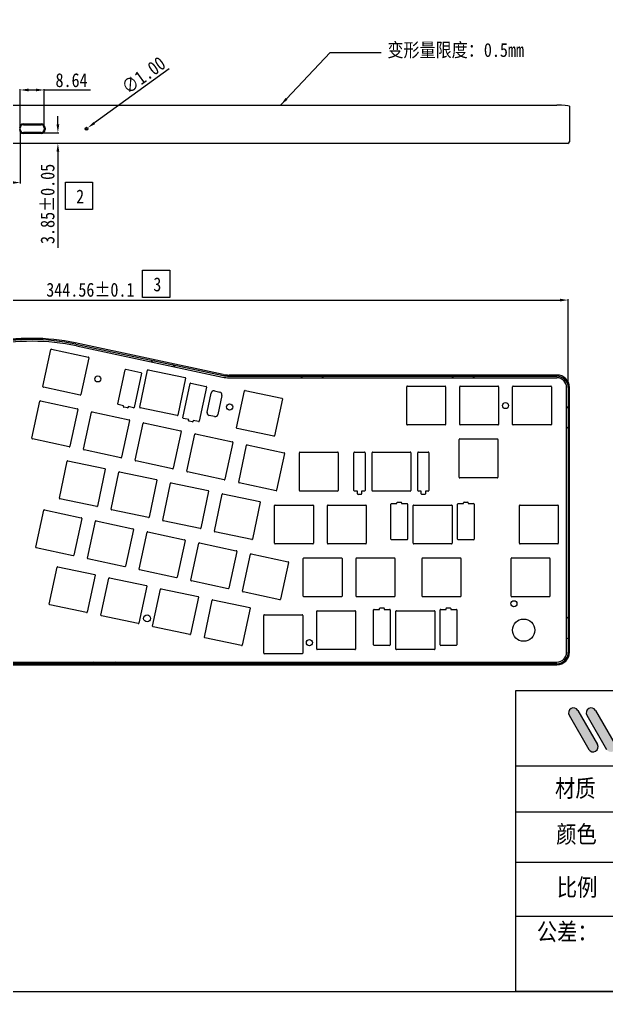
# Model space of a CAD drawing. Header units: millimetres. Extents: x 1550 to 2382, y -1061 to -419.
# Drawn here: x 1891.6 to 2103.2, y -1061.2 to -710.9 of the extents above; entities that cross this region are included whole.
import ezdxf

# ---------------------------------------------------------------- set-up
doc = ezdxf.new("R2010")
doc.units = ezdxf.units.MM
doc.header["$PDMODE"] = 3
doc.header["$PDSIZE"] = 8
doc.layers.get('0').update_dxf_attribs({"linetype": 'CONTINUOUS'})
doc.layers.get('Defpoints').update_dxf_attribs({"linetype": 'CONTINUOUS'})
doc.layers.add('图框', color=7, linetype='CONTINUOUS')
doc.layers.add('标注尺寸', color=2, linetype='CONTINUOUS')
doc.styles.get("Standard").update_dxf_attribs({"font": '', "width": 0.85, "height": 5})
doc.styles.get('Standard').set_extended_font_data('SimSun')
doc.dimstyles.get("Standard").update_dxf_attribs({"dimtxt": 5, "dimasz": 3, "dimexe": 0.3, "dimexo": 0.3, "dimgap": 1, "dimtad": 1, "dimzin": 1, "dimdsep": 46, "dimtxsty": 'Standard', "dimcen": 0.09, "dimclrd": 3, "dimclre": 3, "dimclrt": 3, "dimadec": 0, "dimazin": 2, "dimtp": 0.01, "dimtm": 0.01, "dimtfac": 1, "dimtofl": 0, "dimtmove": 0, "dimatfit": 3, "dimfxl": 0, "dimtolj": 1, "dimarcsym": 0})

# ---------------------------------------------------------------- blocks, each defined once
blk = doc.blocks.new('*D27')
at = {"layer": 'Defpoints', "color": 0}
for p in [(1915.35, -750.53), (1916.16, -749.94)]:
    blk.add_point(p, dxfattribs=at)
at = {"layer": '标注尺寸', "color": 3, "lineweight": -2}
for p, q in [((1945.53, -728.61), (1918.59, -748.18)), ((1915.67, -750.24), (1915.85, -750.24)), ((1915.76, -750.33), (1915.76, -750.15))]:
    blk.add_line(p, q, dxfattribs=at)
at = {"layer": '标注尺寸', "color": 3}
blk.add_solid([(1918.29, -747.77), (1918.88, -748.58), (1916.16, -749.94)], dxfattribs=at)
at = {"layer": '标注尺寸', "color": 3, "insert": (1936.31, -730.98), "char_height": 5, "attachment_point": 5, "rotation": 35.9899}
blk.add_mtext('\\A1;∅1.00', dxfattribs=at)
blk = doc.blocks.new('*D28')
at = {"layer": 'Defpoints', "color": 0}
for p in [(2089.42, -812), (2089.42, -843.5), (1744.86, -848.32)]:
    blk.add_point(p, dxfattribs=at)
at = {"layer": '标注尺寸', "color": 3, "lineweight": -2}
for p, q in [((1744.86, -848.02), (1744.86, -811.7)), ((1747.86, -812), (2086.42, -812)), ((2089.42, -843.2), (2089.42, -811.7))]:
    blk.add_line(p, q, dxfattribs=at)
at = {"layer": '标注尺寸', "color": 3}
for points in [[(1747.86, -811.5), (1747.86, -812.5), (1744.86, -812)], [(2086.42, -811.5), (2086.42, -812.5), (2089.42, -812)]]:
    blk.add_solid(points, dxfattribs=at)
at = {"layer": '标注尺寸', "color": 3, "insert": (1917.14, -808.31), "char_height": 5, "attachment_point": 5}
blk.add_mtext('\\A1;344.56%%P0.1', dxfattribs=at)
blk = doc.blocks.new('*D30')
at = {"layer": 'Defpoints', "color": 0}
for p in [(1715.21, -826.22), (1896.08, -826.22), (1748.96, -943.02)]:
    blk.add_point(p, dxfattribs=at)
at = {"layer": '标注尺寸', "color": 3, "lineweight": -2}
for p, q in [((1895.78, -826.22), (1714.91, -826.22)), ((1715.21, -940.02), (1715.21, -829.22)), ((1748.66, -943.02), (1714.91, -943.02))]:
    blk.add_line(p, q, dxfattribs=at)
at = {"layer": '标注尺寸', "color": 3}
for points in [[(1714.71, -829.22), (1715.71, -829.22), (1715.21, -826.22)], [(1714.71, -940.02), (1715.71, -940.02), (1715.21, -943.02)]]:
    blk.add_solid(points, dxfattribs=at)
at = {"layer": '标注尺寸', "color": 3, "insert": (1710.21, -884.62), "char_height": 5, "attachment_point": 5, "rotation": 90}
blk.add_mtext('\\A1;116.80{\\H0.7x;\\S+0.05^ -0.1;}', dxfattribs=at)
blk = doc.blocks.new('*D41')
at = {"layer": 'Defpoints', "color": 0}
for p in [(1896.19, -751.67), (1905.42, -755.52), (1917.14, -755.52)]:
    blk.add_point(p, dxfattribs=at)
at = {"layer": '标注尺寸', "color": 3, "lineweight": -2}
for p, q in [((1905.42, -748.67), (1905.42, -745.67)), ((1896.49, -751.67), (1905.72, -751.67)), ((1916.84, -755.52), (1905.12, -755.52)), ((1905.42, -758.52), (1905.42, -793.17))]:
    blk.add_line(p, q, dxfattribs=at)
at = {"layer": '标注尺寸', "color": 3}
for points in [[(1904.92, -748.67), (1905.92, -748.67), (1905.42, -751.67)], [(1904.92, -758.52), (1905.92, -758.52), (1905.42, -755.52)]]:
    blk.add_solid(points, dxfattribs=at)
at = {"layer": '标注尺寸', "color": 3, "insert": (1901.72, -777.34), "char_height": 5, "attachment_point": 5, "rotation": 90}
blk.add_mtext('\\A1;3.85%%P0.05', dxfattribs=at)
blk = doc.blocks.new('*D42')
at = {"layer": 'Defpoints', "color": 0}
for p in [(1891.87, -750.52), (1744.46, -755.02), (1744.46, -769.65)]:
    blk.add_point(p, dxfattribs=at)
at = {"layer": '标注尺寸', "color": 3, "lineweight": -2}
for p, q in [((1891.87, -750.82), (1891.87, -769.95)), ((1744.46, -755.32), (1744.46, -769.95)), ((1888.87, -769.65), (1747.46, -769.65))]:
    blk.add_line(p, q, dxfattribs=at)
at = {"layer": '标注尺寸', "color": 3}
for points in [[(1747.46, -769.15), (1747.46, -770.15), (1744.46, -769.65)], [(1888.87, -769.15), (1888.87, -770.15), (1891.87, -769.65)]]:
    blk.add_solid(points, dxfattribs=at)
at = {"layer": '标注尺寸', "color": 3, "insert": (1818.16, -766.15), "char_height": 5, "attachment_point": 5}
blk.add_mtext('\\A1;147.41', dxfattribs=at)
blk = doc.blocks.new('*D43')
at = {"layer": 'Defpoints', "color": 0}
for p in [(1900.51, -736.28), (1891.87, -750.24), (1900.51, -750.24)]:
    blk.add_point(p, dxfattribs=at)
at = {"layer": '标注尺寸', "color": 3, "lineweight": -2}
for p, q in [((1891.87, -749.94), (1891.87, -735.98)), ((1894.87, -736.28), (1897.51, -736.28)), ((1900.51, -749.94), (1900.51, -735.98)), ((1900.51, -736.28), (1917.19, -736.28))]:
    blk.add_line(p, q, dxfattribs=at)
at = {"layer": '标注尺寸', "color": 3}
for points in [[(1894.87, -735.78), (1894.87, -736.78), (1891.87, -736.28)], [(1897.51, -735.78), (1897.51, -736.78), (1900.51, -736.28)]]:
    blk.add_solid(points, dxfattribs=at)
at = {"layer": '标注尺寸', "color": 3, "insert": (1910.35, -732.78), "char_height": 5, "attachment_point": 5}
blk.add_mtext('\\A1;8.64', dxfattribs=at)

msp = doc.modelspace()

# ---------------------------------------------------------------- hatches: boundary and pattern name
at = {"layer": '图框'}
h = msp.add_hatch(color=252, dxfattribs=at)
h.paths.add_polyline_path([(2096.87, -973.938, 1), (2099.932, -972.179), (2092.845, -959.841, 1), (2089.783, -961.601)])
h.paths.add_polyline_path([(2103.227, -973.938, 1), (2106.29, -972.179), (2099.203, -959.841, 1), (2096.14, -961.601)])
h.paths.add_polyline_path([(2109.211, -972.179, 1), (2112.273, -973.938), (2117.829, -964.266), (2123.385, -973.938, 1), (2126.447, -972.179), (2119.36, -959.841, 0.5788196), (2116.298, -959.841)])
h.paths.add_polyline_path([(2125.793, -959.841, 1), (2122.73, -961.601), (2129.817, -973.938, 1), (2132.88, -972.179)])

# ---------------------------------------------------------------- linework, layer by layer
at = {"color": 7, "linetype": 'Continuous'}
for p, q in [((1748.959, -741.777), (2085.323, -741.777)), ((2089.823, -742.092), (2089.823, -755.016)), ((1893.016, -748.506), (1899.356, -748.506)), ((1893.016, -748.806), (1899.356, -748.806)), ((1891.866, -750.516), (1891.866, -749.956)), ((1899.356, -751.666), (1893.016, -751.666)), ((1899.356, -751.966), (1893.016, -751.966)), ((1900.506, -749.956), (1900.506, -750.516)), ((1900.806, -749.956), (1900.806, -750.516)), ((2089.323, -755.516), (1744.959, -755.516)), ((1900.035, -843.153), (1902.865, -829.851)), ((1903.103, -829.697), (1916.405, -832.527)), ((1965.038, -838.784), (1911.692, -827.434)), ((1911.857, -827.878), (1964.955, -839.175)), ((1912.106, -828.545), (1964.83, -839.762)), ((1916.559, -832.764), (1913.729, -846.066)), ((1927.047, -849.408), (1929.669, -837.084)), ((1929.907, -836.93), (1935.384, -838.095)), ((1937.994, -837.12), (1951.296, -839.95)), ((1935.538, -838.333), (1932.916, -850.657)), ((1934.927, -850.576), (1937.757, -837.274)), ((1951.45, -840.187), (1948.62, -853.489)), ((2085.323, -839.003), (1967.119, -839.003)), ((1967.119, -839.403), (2085.323, -839.403)), ((1967.119, -840.003), (2085.323, -840.003)), ((1913.492, -846.22), (1900.189, -843.39)), ((1950.522, -854.402), (1953.144, -842.078)), ((1953.381, -841.924), (1958.859, -843.09)), ((1959.013, -843.327), (1956.391, -855.651)), ((2031.223, -856.803), (2031.223, -843.203)), ((2031.423, -843.003), (2045.023, -843.003)), ((2045.223, -843.203), (2045.223, -856.803)), ((2050.273, -856.803), (2050.273, -843.203)), ((2050.473, -843.003), (2064.073, -843.003)), ((2064.273, -843.203), (2064.273, -856.803)), ((2069.323, -856.803), (2069.323, -843.203)), ((2069.523, -843.003), (2083.123, -843.003)), ((2083.323, -843.203), (2083.323, -856.803)), ((2088.823, -938.923), (2088.823, -843.503)), ((2089.423, -843.503), (2089.423, -938.923)), ((2089.823, -938.923), (2089.823, -843.503)), ((1959.186, -852.363), (1960.643, -845.516)), ((1961.829, -844.746), (1963.785, -845.163)), ((1964.555, -846.349), (1963.098, -853.196)), ((1969.845, -858.005), (1972.675, -844.703)), ((1972.913, -844.549), (1986.215, -847.379)), ((1986.369, -847.616), (1983.539, -860.918)), ((1896.071, -861.786), (1898.901, -848.483)), ((1899.139, -848.329), (1912.441, -851.16)), ((1929.109, -850.051), (1927.201, -849.645)), ((1929.046, -850.345), (1929.109, -850.051)), ((1930.472, -850.852), (1929.2, -850.582)), ((1930.771, -850.405), (1930.709, -850.698)), ((1932.679, -850.811), (1930.771, -850.405)), ((1948.383, -853.643), (1935.081, -850.813)), ((1912.595, -851.397), (1909.765, -864.699)), ((1914.704, -865.75), (1917.534, -852.448)), ((1917.772, -852.294), (1931.074, -855.124)), ((1952.583, -855.045), (1950.676, -854.64)), ((1961.912, -853.966), (1959.956, -853.549)), ((1931.228, -855.361), (1928.398, -868.663)), ((1933.337, -869.714), (1936.167, -856.412)), ((1936.405, -856.258), (1949.707, -859.088)), ((1952.521, -855.339), (1952.583, -855.045)), ((1953.946, -855.847), (1952.675, -855.576)), ((1954.246, -855.399), (1954.184, -855.693)), ((1956.153, -855.805), (1954.246, -855.399)), ((1983.302, -861.072), (1969.999, -858.242)), ((2045.023, -857.003), (2031.423, -857.003)), ((2064.073, -857.003), (2050.473, -857.003)), ((2083.123, -857.003), (2069.523, -857.003)), ((1949.861, -859.325), (1947.031, -872.627)), ((1951.97, -873.678), (1954.8, -860.376)), ((1955.038, -860.222), (1968.34, -863.052)), ((1909.528, -864.853), (1896.225, -862.023)), ((1968.494, -863.289), (1965.664, -876.592)), ((1970.603, -877.642), (1973.433, -864.34)), ((1973.67, -864.186), (1986.973, -867.016)), ((2050.073, -875.853), (2050.073, -862.253)), ((2050.273, -862.053), (2063.873, -862.053)), ((2064.073, -862.253), (2064.073, -875.853)), ((1928.161, -868.817), (1914.858, -865.987)), ((1987.127, -867.253), (1984.297, -880.556)), ((1992.473, -880.603), (1992.473, -867.003)), ((1992.673, -866.803), (2006.273, -866.803)), ((2006.473, -867.003), (2006.473, -880.603)), ((2012.173, -880.603), (2012.173, -867.003)), ((2012.373, -866.803), (2015.973, -866.803)), ((2016.173, -867.003), (2016.173, -880.603)), ((2018.673, -880.603), (2018.673, -867.003)), ((2018.873, -866.803), (2032.473, -866.803)), ((2032.673, -867.003), (2032.673, -880.603)), ((2035.173, -880.603), (2035.173, -867.003)), ((2035.373, -866.803), (2038.973, -866.803)), ((2039.173, -867.003), (2039.173, -880.603)), ((1905.957, -883.365), (1908.787, -870.063)), ((1909.024, -869.909), (1922.327, -872.739)), ((1946.794, -872.781), (1933.491, -869.951)), ((1922.481, -872.976), (1919.651, -886.279)), ((1924.59, -887.33), (1927.42, -874.027)), ((1927.657, -873.873), (1940.96, -876.703)), ((1965.426, -876.746), (1952.124, -873.916)), ((1941.114, -876.941), (1938.284, -890.243)), ((1943.223, -891.294), (1946.053, -877.991)), ((1946.29, -877.837), (1959.593, -880.667)), ((1984.059, -880.71), (1970.757, -877.88)), ((2063.873, -876.053), (2050.273, -876.053)), ((1959.747, -880.905), (1956.917, -894.207)), ((1961.856, -895.258), (1964.686, -881.956)), ((1964.923, -881.802), (1978.226, -884.632)), ((2006.273, -880.803), (1992.673, -880.803)), ((2013.423, -880.803), (2012.373, -880.803)), ((2013.423, -881.853), (2013.423, -880.803)), ((2014.723, -882.053), (2013.623, -882.053)), ((2015.973, -880.803), (2014.923, -880.803)), ((2014.923, -880.803), (2014.923, -881.853)), ((2032.473, -880.803), (2018.873, -880.803)), ((2036.423, -880.803), (2035.373, -880.803)), ((2036.423, -881.853), (2036.423, -880.803)), ((2037.723, -882.053), (2036.623, -882.053)), ((2038.973, -880.803), (2037.923, -880.803)), ((2037.923, -880.803), (2037.923, -881.853)), ((1919.413, -886.433), (1906.111, -883.603)), ((1978.38, -884.869), (1975.55, -898.171)), ((1983.573, -899.653), (1983.573, -886.053)), ((1983.773, -885.853), (1997.373, -885.853)), ((1997.573, -886.053), (1997.573, -899.653)), ((2002.623, -899.653), (2002.623, -886.053)), ((2002.823, -885.853), (2016.423, -885.853)), ((2016.623, -886.053), (2016.623, -899.653)), ((2025.503, -898.155), (2025.503, -885.555)), ((2025.703, -885.355), (2027.653, -885.355)), ((2027.653, -885.355), (2027.653, -885.055)), ((2027.853, -884.855), (2029.153, -884.855)), ((2029.353, -885.055), (2029.353, -885.355)), ((2029.353, -885.355), (2031.303, -885.355)), ((2031.503, -885.555), (2031.503, -898.155)), ((2033.553, -899.653), (2033.553, -886.053)), ((2033.753, -885.853), (2047.353, -885.853)), ((2047.553, -886.053), (2047.553, -899.653)), ((2049.503, -898.155), (2049.503, -885.555)), ((2049.703, -885.355), (2051.653, -885.355)), ((2051.653, -885.355), (2051.653, -885.055)), ((2051.853, -884.855), (2053.153, -884.855)), ((2053.353, -885.055), (2053.353, -885.355)), ((2053.353, -885.355), (2055.303, -885.355)), ((2055.503, -885.555), (2055.503, -898.155)), ((2071.823, -899.653), (2071.823, -886.053)), ((2072.023, -885.853), (2085.623, -885.853)), ((2085.823, -886.053), (2085.823, -899.653)), ((1897.484, -901.039), (1900.314, -887.737)), ((1900.551, -887.583), (1913.853, -890.413)), ((1938.046, -890.397), (1924.744, -887.567)), ((1914.007, -890.65), (1911.177, -903.952)), ((1916.117, -905.003), (1918.947, -891.701)), ((1919.184, -891.547), (1932.486, -894.377)), ((1956.679, -894.361), (1943.377, -891.531)), ((1932.64, -894.614), (1929.81, -907.916)), ((1934.75, -908.967), (1937.58, -895.665)), ((1937.817, -895.511), (1951.119, -898.341)), ((1975.312, -898.325), (1962.01, -895.495)), ((1951.273, -898.578), (1948.443, -911.881)), ((1953.383, -912.932), (1956.213, -899.629)), ((1956.45, -899.475), (1969.752, -902.305)), ((1997.373, -899.853), (1983.773, -899.853)), ((2016.423, -899.853), (2002.823, -899.853)), ((2031.303, -898.355), (2025.703, -898.355)), ((2047.353, -899.853), (2033.753, -899.853)), ((2055.303, -898.355), (2049.703, -898.355)), ((2085.623, -899.853), (2072.023, -899.853)), ((1910.94, -904.106), (1897.638, -901.276)), ((1969.906, -902.543), (1967.076, -915.845)), ((1972.016, -916.896), (1974.846, -903.593)), ((1975.083, -903.439), (1988.385, -906.269)), ((1929.573, -908.07), (1916.271, -905.24)), ((1988.539, -906.507), (1985.709, -919.809)), ((1993.873, -918.703), (1993.873, -905.103)), ((1994.073, -904.903), (2007.673, -904.903)), ((2007.873, -905.103), (2007.873, -918.703)), ((2012.923, -918.703), (2012.923, -905.103)), ((2013.123, -904.903), (2026.723, -904.903)), ((2026.923, -905.103), (2026.923, -918.703)), ((2036.723, -918.703), (2036.723, -905.103)), ((2036.923, -904.903), (2050.523, -904.903)), ((2050.723, -905.103), (2050.723, -918.703)), ((2068.823, -918.703), (2068.823, -905.103)), ((2069.023, -904.903), (2082.623, -904.903)), ((2082.823, -905.103), (2082.823, -918.703)), ((1902.323, -921.545), (1905.153, -908.243)), ((1905.39, -908.089), (1918.692, -910.919)), ((1948.206, -912.035), (1934.904, -909.205)), ((1918.846, -911.156), (1916.016, -924.458)), ((1920.956, -925.509), (1923.786, -912.207)), ((1924.023, -912.053), (1937.325, -914.883)), ((1966.839, -915.999), (1953.537, -913.169)), ((1937.479, -915.12), (1934.649, -928.422)), ((1939.589, -929.473), (1942.419, -916.171)), ((1942.656, -916.017), (1955.958, -918.847)), ((1985.472, -919.963), (1972.17, -917.133)), ((1956.112, -919.084), (1953.282, -932.386)), ((1958.222, -933.437), (1961.052, -920.135)), ((1961.289, -919.981), (1974.591, -922.811)), ((2007.673, -918.903), (1994.073, -918.903)), ((2026.723, -918.903), (2013.123, -918.903)), ((2050.523, -918.903), (2036.923, -918.903)), ((2082.623, -918.903), (2069.023, -918.903)), ((1915.779, -924.612), (1902.477, -921.782)), ((1974.745, -923.048), (1971.915, -936.351)), ((1998.723, -937.753), (1998.723, -924.153)), ((1998.923, -923.953), (2012.523, -923.953)), ((2012.723, -924.153), (2012.723, -937.753)), ((2019.223, -936.255), (2019.223, -923.655)), ((2019.423, -923.455), (2021.373, -923.455)), ((2021.373, -923.455), (2021.373, -923.155)), ((2021.573, -922.955), (2022.873, -922.955)), ((2023.073, -923.155), (2023.073, -923.455)), ((2023.073, -923.455), (2025.023, -923.455)), ((2025.223, -923.655), (2025.223, -936.255)), ((2027.273, -937.753), (2027.273, -924.153)), ((2027.473, -923.953), (2041.073, -923.953)), ((2041.273, -924.153), (2041.273, -937.753)), ((2043.223, -936.255), (2043.223, -923.655)), ((2043.423, -923.455), (2045.373, -923.455)), ((2045.373, -923.455), (2045.373, -923.155)), ((2045.573, -922.955), (2046.873, -922.955)), ((2047.073, -923.155), (2047.073, -923.455)), ((2047.073, -923.455), (2049.023, -923.455)), ((2049.223, -923.655), (2049.223, -936.255)), ((1934.412, -928.576), (1921.11, -925.746)), ((1979.673, -939.223), (1979.673, -925.623)), ((1979.873, -925.423), (1993.473, -925.423)), ((1993.673, -925.623), (1993.673, -939.223)), ((1953.045, -932.54), (1939.743, -929.71)), ((1971.678, -936.505), (1958.376, -933.675)), ((2012.523, -937.953), (1998.923, -937.953)), ((2025.023, -936.455), (2019.423, -936.455)), ((2041.073, -937.953), (2027.473, -937.953)), ((2049.023, -936.455), (2043.423, -936.455)), ((1993.473, -939.423), (1979.873, -939.423)), ((1748.959, -942.423), (2085.323, -942.423)), ((2085.323, -943.023), (1748.959, -943.023)), ((1748.959, -943.423), (2085.323, -943.423))]:
    msp.add_line(p, q, dxfattribs=at)
for centre, radius in [((1915.756, -750.236), 0.5), ((1919.828, -840.411), 1.1), ((1967.348, -850.521), 1.1), ((2066.798, -850.003), 1.1), ((2069.819, -921.423), 1.1), ((1937.598, -926.698), 1.25), ((2073.319, -930.953), 4), ((1996.123, -935.453), 1.1)]:
    msp.add_circle(centre, radius, dxfattribs=at)
for centre, radius, start, end in [((1893.016, -749.956), 1.45, 90, 180), ((1893.016, -749.956), 1.15, 90, 180), ((1899.356, -749.956), 1.45, 0, 90), ((1899.356, -749.956), 1.15, 0, 90), ((1893.016, -750.516), 1.45, 180, 270), ((1893.016, -750.516), 1.15, 180, 270), ((1899.356, -750.516), 1.45, 270, 0), ((1899.356, -750.516), 1.15, 270, 0), ((2089.323, -755.016), 0.5, 270, 0), ((1896.084, -902.019), 75.8, 77.98941, 101.93), ((1896.085, -900.792), 75, 77.98941, 101.93), ((1896.083, -903.859), 77, 77.98941, 101.93), ((1903.061, -829.892), 0.2, 77.98941, 167.98941), ((1916.363, -832.722), 0.2, 347.98941, 77.98941), ((1929.865, -837.126), 0.2, 77.98941, 167.98941), ((1937.953, -837.315), 0.2, 77.98941, 167.98941), ((1935.342, -838.291), 0.2, 347.98941, 77.98941), ((1951.255, -840.145), 0.2, 347.98941, 77.98941), ((1967.119, -829.003), 11, 257.98941, 270), ((1967.119, -829.003), 10.4, 257.98941, 270), ((1967.119, -829.003), 10, 257.98941, 270), ((2085.323, -843.503), 4.5, 0, 90), ((2085.323, -843.503), 4.1, 0, 90), ((2085.323, -843.503), 3.5, 0, 90), ((1900.231, -843.194), 0.2, 167.98941, 257.98941), ((1953.34, -842.12), 0.2, 77.98941, 167.98941), ((1958.817, -843.285), 0.2, 347.98941, 77.98941), ((2031.423, -843.203), 0.2, 90, 180), ((2045.023, -843.203), 0.2, 0, 90), ((2050.473, -843.203), 0.2, 90, 180), ((2064.073, -843.203), 0.2, 0, 90), ((2069.523, -843.203), 0.2, 90, 180), ((2083.123, -843.203), 0.2, 0, 90), ((1913.533, -846.024), 0.2, 257.98941, 347.98941), ((1961.621, -845.725), 1, 77.98941, 167.98941), ((1963.577, -846.141), 1, 347.98941, 77.98941), ((1972.871, -844.744), 0.2, 77.98941, 167.98941), ((1986.173, -847.574), 0.2, 347.98941, 77.98941), ((1899.097, -848.525), 0.2, 77.98941, 167.98941), ((1912.399, -851.355), 0.2, 347.98941, 77.98941), ((1927.243, -849.45), 0.2, 167.98941, 257.98941), ((1929.242, -850.386), 0.2, 167.98941, 257.98941), ((1930.513, -850.657), 0.2, 257.98941, 347.98941), ((1932.72, -850.615), 0.2, 257.98941, 347.98941), ((1935.122, -850.618), 0.2, 167.98941, 257.98941), ((1917.73, -852.489), 0.2, 77.98941, 167.98941), ((1948.425, -853.448), 0.2, 257.98941, 347.98941), ((1950.718, -854.444), 0.2, 167.98941, 257.98941), ((1960.164, -852.571), 1, 167.98941, 257.98941), ((1962.12, -852.987), 1, 257.98941, 347.98941), ((1931.032, -855.319), 0.2, 347.98941, 77.98941), ((1936.363, -856.453), 0.2, 77.98941, 167.98941), ((1952.717, -855.381), 0.2, 167.98941, 257.98941), ((1953.988, -855.651), 0.2, 257.98941, 347.98941), ((1956.195, -855.609), 0.2, 257.98941, 347.98941), ((1970.041, -858.046), 0.2, 167.98941, 257.98941), ((2031.423, -856.803), 0.2, 180, 270), ((2045.023, -856.803), 0.2, 270, 0), ((2050.473, -856.803), 0.2, 180, 270), ((2064.073, -856.803), 0.2, 270, 0), ((2069.523, -856.803), 0.2, 180, 270), ((2083.123, -856.803), 0.2, 270, 0), ((1949.665, -859.283), 0.2, 347.98941, 77.98941), ((1954.996, -860.418), 0.2, 77.98941, 167.98941), ((1983.343, -860.877), 0.2, 257.98941, 347.98941), ((1896.267, -861.827), 0.2, 167.98941, 257.98941), ((1909.569, -864.657), 0.2, 257.98941, 347.98941), ((1968.298, -863.248), 0.2, 347.98941, 77.98941), ((1973.629, -864.382), 0.2, 77.98941, 167.98941), ((2050.273, -862.253), 0.2, 90, 180), ((2063.873, -862.253), 0.2, 0, 90), ((1914.9, -865.792), 0.2, 167.98941, 257.98941), ((1928.202, -868.622), 0.2, 257.98941, 347.98941), ((1986.931, -867.212), 0.2, 347.98941, 77.98941), ((1992.673, -867.003), 0.2, 90, 180), ((2006.273, -867.003), 0.2, 0, 90), ((2012.373, -867.003), 0.2, 90, 180), ((2015.973, -867.003), 0.2, 0, 90), ((2018.873, -867.003), 0.2, 90, 180), ((2032.473, -867.003), 0.2, 0, 90), ((2035.373, -867.003), 0.2, 90, 180), ((2038.973, -867.003), 0.2, 0, 90), ((1908.983, -870.105), 0.2, 77.98941, 167.98941), ((1933.533, -869.756), 0.2, 167.98941, 257.98941), ((1922.285, -872.935), 0.2, 347.98941, 77.98941), ((1927.616, -874.069), 0.2, 77.98941, 167.98941), ((1946.835, -872.586), 0.2, 257.98941, 347.98941), ((1952.166, -873.72), 0.2, 167.98941, 257.98941), ((1940.918, -876.899), 0.2, 347.98941, 77.98941), ((1946.249, -878.033), 0.2, 77.98941, 167.98941), ((1965.468, -876.55), 0.2, 257.98941, 347.98941), ((1970.799, -877.684), 0.2, 167.98941, 257.98941), ((2050.273, -875.853), 0.2, 180, 270), ((2063.873, -875.853), 0.2, 270, 0), ((1959.551, -880.863), 0.2, 347.98941, 77.98941), ((1964.882, -881.997), 0.2, 77.98941, 167.98941), ((1984.101, -880.514), 0.2, 257.98941, 347.98941), ((1992.673, -880.603), 0.2, 180, 270), ((2006.273, -880.603), 0.2, 270, 0), ((2012.373, -880.603), 0.2, 180, 270), ((2013.623, -881.853), 0.2, 180, 270), ((2014.723, -881.853), 0.2, 270, 0), ((2015.973, -880.603), 0.2, 270, 0), ((2018.873, -880.603), 0.2, 180, 270), ((2032.473, -880.603), 0.2, 270, 0), ((2035.373, -880.603), 0.2, 180, 270), ((2036.623, -881.853), 0.2, 180, 270), ((2037.723, -881.853), 0.2, 270, 0), ((2038.973, -880.603), 0.2, 270, 0), ((1906.153, -883.407), 0.2, 167.98941, 257.98941), ((1919.455, -886.237), 0.2, 257.98941, 347.98941), ((1978.184, -884.827), 0.2, 347.98941, 77.98941), ((1983.773, -886.053), 0.2, 90, 180), ((1997.373, -886.053), 0.2, 0, 90), ((2002.823, -886.053), 0.2, 90, 180), ((2016.423, -886.053), 0.2, 0, 90), ((2025.703, -885.555), 0.2, 90, 180), ((2027.853, -885.055), 0.2, 90, 180), ((2029.153, -885.055), 0.2, 0, 90), ((2031.303, -885.555), 0.2, 0, 90), ((2033.753, -886.053), 0.2, 90, 180), ((2047.353, -886.053), 0.2, 0, 90), ((2049.703, -885.555), 0.2, 90, 180), ((2051.853, -885.055), 0.2, 90, 180), ((2053.153, -885.055), 0.2, 0, 90), ((2055.303, -885.555), 0.2, 0, 90), ((2072.023, -886.053), 0.2, 90, 180), ((2085.623, -886.053), 0.2, 0, 90), ((1900.51, -887.778), 0.2, 77.98941, 167.98941), ((1924.786, -887.371), 0.2, 167.98941, 257.98941), ((1913.812, -890.608), 0.2, 347.98941, 77.98941), ((1919.143, -891.743), 0.2, 77.98941, 167.98941), ((1938.088, -890.201), 0.2, 257.98941, 347.98941), ((1943.419, -891.335), 0.2, 167.98941, 257.98941), ((1932.445, -894.573), 0.2, 347.98941, 77.98941), ((1937.776, -895.707), 0.2, 77.98941, 167.98941), ((1956.721, -894.165), 0.2, 257.98941, 347.98941), ((1962.052, -895.299), 0.2, 167.98941, 257.98941), ((1951.078, -898.537), 0.2, 347.98941, 77.98941), ((1956.409, -899.671), 0.2, 77.98941, 167.98941), ((1975.354, -898.13), 0.2, 257.98941, 347.98941), ((1983.773, -899.653), 0.2, 180, 270), ((1997.373, -899.653), 0.2, 270, 0), ((2002.823, -899.653), 0.2, 180, 270), ((2016.423, -899.653), 0.2, 270, 0), ((2025.703, -898.155), 0.2, 180, 270), ((2031.303, -898.155), 0.2, 270, 0), ((2033.753, -899.653), 0.2, 180, 270), ((2047.353, -899.653), 0.2, 270, 0), ((2049.703, -898.155), 0.2, 180, 270), ((2055.303, -898.155), 0.2, 270, 0), ((2072.023, -899.653), 0.2, 180, 270), ((2085.623, -899.653), 0.2, 270, 0), ((1897.68, -901.081), 0.2, 167.98941, 257.98941), ((1969.711, -902.501), 0.2, 347.98941, 77.98941), ((1975.041, -903.635), 0.2, 77.98941, 167.98941), ((1910.982, -903.911), 0.2, 257.98941, 347.98941), ((1916.312, -905.045), 0.2, 167.98941, 257.98941), ((1988.344, -906.465), 0.2, 347.98941, 77.98941), ((1994.073, -905.103), 0.2, 90, 180), ((2007.673, -905.103), 0.2, 0, 90), ((2013.123, -905.103), 0.2, 90, 180), ((2026.723, -905.103), 0.2, 0, 90), ((2036.923, -905.103), 0.2, 90, 180), ((2050.523, -905.103), 0.2, 0, 90), ((2069.023, -905.103), 0.2, 90, 180), ((2082.623, -905.103), 0.2, 0, 90), ((1905.348, -908.284), 0.2, 77.98941, 167.98941), ((1929.615, -907.875), 0.2, 257.98941, 347.98941), ((1934.945, -909.009), 0.2, 167.98941, 257.98941), ((1918.651, -911.114), 0.2, 347.98941, 77.98941), ((1923.981, -912.248), 0.2, 77.98941, 167.98941), ((1948.248, -911.839), 0.2, 257.98941, 347.98941), ((1953.578, -912.973), 0.2, 167.98941, 257.98941), ((1937.284, -915.078), 0.2, 347.98941, 77.98941), ((1942.614, -916.212), 0.2, 77.98941, 167.98941), ((1966.881, -915.803), 0.2, 257.98941, 347.98941), ((1972.211, -916.937), 0.2, 167.98941, 257.98941), ((1955.917, -919.043), 0.2, 347.98941, 77.98941), ((1961.247, -920.177), 0.2, 77.98941, 167.98941), ((1985.514, -919.767), 0.2, 257.98941, 347.98941), ((1994.073, -918.703), 0.2, 180, 270), ((2007.673, -918.703), 0.2, 270, 0), ((2013.123, -918.703), 0.2, 180, 270), ((2026.723, -918.703), 0.2, 270, 0), ((2036.923, -918.703), 0.2, 180, 270), ((2050.523, -918.703), 0.2, 270, 0), ((2069.023, -918.703), 0.2, 180, 270), ((2082.623, -918.703), 0.2, 270, 0), ((1902.518, -921.586), 0.2, 167.98941, 257.98941), ((1915.821, -924.417), 0.2, 257.98941, 347.98941), ((1974.55, -923.007), 0.2, 347.98941, 77.98941), ((1998.923, -924.153), 0.2, 90, 180), ((2012.523, -924.153), 0.2, 0, 90), ((2019.423, -923.655), 0.2, 90, 180), ((2021.573, -923.155), 0.2, 90, 180), ((2022.873, -923.155), 0.2, 0, 90), ((2025.023, -923.655), 0.2, 0, 90), ((2027.473, -924.153), 0.2, 90, 180), ((2041.073, -924.153), 0.2, 0, 90), ((2043.423, -923.655), 0.2, 90, 180), ((2045.573, -923.155), 0.2, 90, 180), ((2046.873, -923.155), 0.2, 0, 90), ((2049.023, -923.655), 0.2, 0, 90), ((1921.151, -925.551), 0.2, 167.98941, 257.98941), ((1979.873, -925.623), 0.2, 90, 180), ((1993.473, -925.623), 0.2, 0, 90), ((1934.454, -928.381), 0.2, 257.98941, 347.98941), ((1939.784, -929.515), 0.2, 167.98941, 257.98941), ((1953.087, -932.345), 0.2, 257.98941, 347.98941), ((1958.417, -933.479), 0.2, 167.98941, 257.98941), ((1971.72, -936.309), 0.2, 257.98941, 347.98941), ((1998.923, -937.753), 0.2, 180, 270), ((2012.523, -937.753), 0.2, 270, 0), ((2019.423, -936.255), 0.2, 180, 270), ((2025.023, -936.255), 0.2, 270, 0), ((2027.473, -937.753), 0.2, 180, 270), ((2041.073, -937.753), 0.2, 270, 0), ((2043.423, -936.255), 0.2, 180, 270), ((2049.023, -936.255), 0.2, 270, 0), ((1979.873, -939.223), 0.2, 180, 270), ((1993.473, -939.223), 0.2, 270, 0), ((2085.323, -938.923), 4.5, 270, 0), ((2085.323, -938.923), 4.1, 270, 0), ((2085.323, -938.923), 3.5, 270, 0)]:
    msp.add_arc(centre, radius, start, end, dxfattribs=at)
msp.add_ellipse((2085.323, -742.092), major_axis=(-4.542, 0.044), ratio=0.0693932, start_param=3.2787927, end_param=4.7130538, dxfattribs=at)
for points in [[(1939.275, -834.153), (1939.165, -834.234), (1939.008, -834.268), (1938.875, -834.24)], [(1947.676, -836.112), (1947.542, -836.084), (1947.411, -835.988), (1947.344, -835.868)], [(1993.119, -840.003), (1993.307, -839.782), (1993.514, -839.574), (1993.748, -839.403)], [(2000.491, -839.403), (2000.724, -839.574), (2000.932, -839.782), (2001.119, -840.003)], [(2047.523, -840.003), (2047.711, -839.782), (2047.918, -839.574), (2048.152, -839.403)], [(2054.895, -839.403), (2055.128, -839.574), (2055.336, -839.782), (2055.523, -840.003)], [(2088.823, -850.303), (2089.038, -850.561), (2089.256, -850.823), (2089.423, -851.114)], [(2089.423, -857.734), (2089.249, -857.947), (2089.042, -858.135), (2088.823, -858.303)], [(2088.823, -926.123), (2089.038, -926.31), (2089.245, -926.508), (2089.423, -926.73)], [(2089.423, -933.691), (2089.241, -933.857), (2089.037, -934), (2088.823, -934.123)], [(1918.768, -943.023), (1918.545, -942.845), (1918.347, -942.637), (1918.159, -942.423)], [(1926.159, -942.423), (1925.971, -942.637), (1925.772, -942.845), (1925.55, -943.023)], [(1984.468, -943.023), (1984.245, -942.845), (1984.047, -942.637), (1983.859, -942.423)], [(1991.859, -942.423), (1991.671, -942.637), (1991.472, -942.845), (1991.25, -943.023)], [(2050.168, -943.023), (2049.945, -942.845), (2049.747, -942.637), (2049.559, -942.423)], [(2057.559, -942.423), (2057.371, -942.637), (2057.172, -942.845), (2056.95, -943.023)]]:
    msp.add_open_spline(points, degree=3, dxfattribs=at)
for points, knots in [([(1940.241, -833.917), (1940.158, -833.899), (1939.818, -833.871), (1939.478, -834.004), (1939.275, -834.153)], [0, 0, 0, 0, 0.2524144, 1, 1, 1, 1]), ([(1947.344, -835.868), (1947.222, -835.65), (1946.968, -835.391), (1946.65, -835.281), (1946.568, -835.263)], [0, 0, 0, 0, 0.7474642, 1, 1, 1, 1])]:
    msp.add_open_spline(points, degree=3, knots=knots, dxfattribs=at)
at = {"layer": '图框'}
for p, q in [((2070.578, -1061.183), (2070.578, -952.745)), ((2070.578, -952.745), (2381.843, -952.745)), ((2092.845, -959.841), (2099.932, -972.179)), ((2099.203, -959.841), (2106.29, -972.179)), ((2089.783, -961.601), (2096.87, -973.938)), ((2096.14, -961.601), (2103.227, -973.938)), ((2070.578, -979.854), (2381.843, -979.854)), ((2070.578, -996.447), (2166.809, -996.447)), ((2070.578, -1014.535), (2166.809, -1014.535)), ((2070.578, -1034.073), (2303.273, -1034.073)), ((2381.843, -1061.183), (2070.578, -1061.183))]:
    msp.add_line(p, q, dxfattribs=at)
msp.add_lwpolyline([(1550.243, -1061.183), (2381.843, -1061.183), (2381.843, -473.183), (1550.243, -473.183)], close=True, dxfattribs=at)
for centre, start, end in [((2091.314, -960.721), 29.8738, 209.8738), ((2097.672, -960.721), 29.8738, 209.8738), ((2098.401, -973.059), 209.8738, 29.8738)]:
    msp.add_arc(centre, 1.766, start, end, dxfattribs=at)
at = {"layer": '标注尺寸', "color": 1}
for points in [[(1908.162, -769.544), (1917.962, -769.544), (1917.962, -779.344), (1908.162, -779.344)], [(1935.98, -801.216), (1945.78, -801.216), (1945.78, -811.016), (1935.98, -811.016)]]:
    msp.add_lwpolyline(points, close=True, dxfattribs=at)

# ---------------------------------------------------------------- texts
at = {"color": 2, "linetype": 'Continuous', "insert": (2073.447, -719.361), "char_height": 5, "width": 187.425, "attachment_point": 3, "line_spacing_factor": 0.9}
msp.add_mtext('变形量限度：0.5mm', dxfattribs=at)
at = {"layer": '图框', "lineweight": 0, "char_height": 6.3, "width": 63.2344, "attachment_point": 1}
for s, insert in [('{\\fSimSun|b0|i0|c134|p54;\\C4;材质}', (2084.647, -984.779)), ('{\\fSimSun|b0|i0|c134|p54;\\C4;颜色}', (2085.087, -1001.336)), ('{\\fSimSun|b0|i0|c134|p54;\\C4;比例}', (2085.306, -1020.461)), ('{\\fSimSun|b0|i0|c134|p54;\\C4;公差：}', (2078.098, -1036.498))]:
    msp.add_mtext(s, dxfattribs=dict(at, insert=insert))
at = {"layer": '标注尺寸', "color": 1, "char_height": 5, "width": 5.95188, "attachment_point": 1}
for s, insert in [('2', (1912.002, -772.167)), ('3', (1939.82, -803.839))]:
    msp.add_mtext(s, dxfattribs=dict(at, insert=insert))

# ---------------------------------------------------------------- dimensions: what is measured, and where the dimension line sits
at = {"layer": '标注尺寸', "color": 1}
dim = msp.add_diameter_dim_2p(p1=(1915.351, -750.53), p2=(1916.16, -749.942), dimstyle='Standard', dxfattribs=at)
dim.commit()
dim.dimension.update_dxf_attribs({"geometry": '*D27', "text_midpoint": (1938.369, -733.813), "dimtype": 163})
for base, p1, p2, picture, middle in [((1900.506, -736.276), (1891.866, -750.236), (1900.506, -750.236), '*D43', (1910.346, -732.776)), ((1744.459, -769.648), (1891.866, -750.516), (1744.459, -755.016), '*D42', (1818.162, -766.148))]:
    dim = msp.add_linear_dim(base=base, p1=p1, p2=p2, dimstyle='Standard', dxfattribs=at)
    dim.commit()
    dim.dimension.update_dxf_attribs({"geometry": picture, "text_midpoint": middle})
dim = msp.add_linear_dim(base=(1905.416, -755.516), p1=(1896.186, -751.666), p2=(1917.141, -755.516), angle=90, text='<>%%P0.05', dimstyle='Standard', dxfattribs=at)
dim.commit()
dim.dimension.update_dxf_attribs({"geometry": '*D41', "text_midpoint": (1905.416, -777.344), "dimtype": 160})
dim = msp.add_linear_dim(base=(2089.423, -812.002), p1=(1744.859, -848.323), p2=(2089.423, -843.503), text='<>%%P0.1', dimstyle='Standard', dxfattribs=at)
dim.commit()
dim.dimension.update_dxf_attribs({"geometry": '*D28', "text_midpoint": (1917.141, -808.306)})
dim = msp.add_linear_dim(base=(1715.213, -826.219), p1=(1748.959, -943.023), p2=(1896.084, -826.219), angle=90, text='<>{\\H0.7x;\\S+0.05^ -0.1;}', dimstyle='Standard', dxfattribs=at)
dim.commit()
dim.dimension.update_dxf_attribs({"geometry": '*D30', "text_midpoint": (1710.208, -884.621)})

# ---------------------------------------------------------------- leaders
msp.add_leader([(1985.779, -741.664), (2003.533, -722.739), (2021.963, -722.739)], dimstyle='Standard', override={"dimgap": 1, "dimtad": 0}, dxfattribs=at)

doc.saveas('drawing.dxf')
